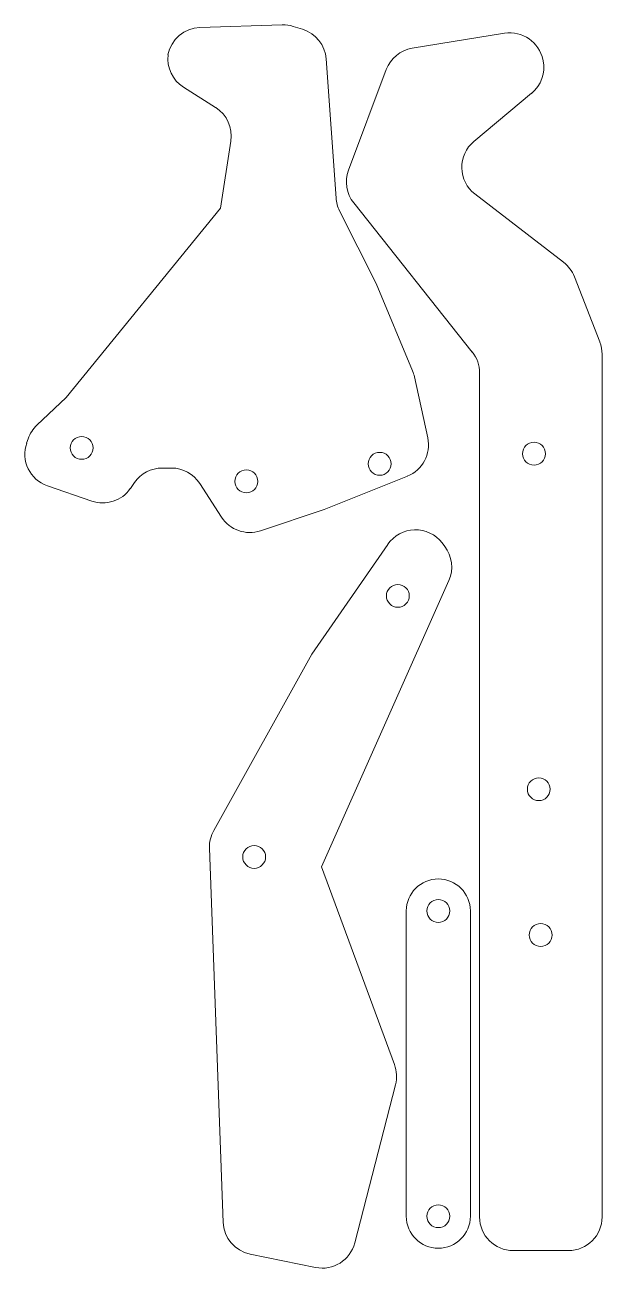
# Model space of a CAD drawing. Header units: millimetres. Extents: x 52 to 138, y 8 to 193.
import ezdxf

# ---------------------------------------------------------------- set-up
doc = ezdxf.new("R2010")
doc.units = ezdxf.units.MM

msp = doc.modelspace()

# ---------------------------------------------------------------- linework, layer by layer
at = {"color": 7, "linetype": 'Continuous', "lineweight": 15}
for p, q in [((90.53, 192.94), (78.29, 192.55)), ((93.55, 192.29), (92.18, 192.72)), ((123.6, 191.7), (109.88, 189.48)), ((98.53, 167.21), (97.05, 187.88)), ((129.32, 187.63), (129.29, 187.78)), ((106, 186.29), (100.4, 171.35)), ((75.84, 183.69), (80.63, 180.65)), ((119.03, 175.62), (127.63, 182.77)), ((82.9, 175.66), (81.35, 165.72)), ((101.17, 166.48), (118.8, 144.32)), ((132.38, 157.66), (119.18, 167.81)), ((81.35, 165.72), (58.4, 137.54)), ((104.52, 154.49), (99.06, 165.32)), ((137.77, 145.81), (133.99, 155.51)), ((109.92, 141.5), (104.52, 154.49)), ((138.11, 15.76), (138.11, 143.99)), ((112.18, 131.57), (110.19, 140.65)), ((119.89, 141.21), (119.88, 15.76)), ((58.4, 137.54), (54.04, 133.44)), ((52.74, 131.43), (52.52, 130.79)), ((72.67, 127.07), (74.06, 127.07)), ((96.78, 120.93), (109.14, 125.85)), ((55.62, 124.43), (62.21, 122.16)), ((67.94, 124.03), (68.57, 124.93)), ((78.26, 124.78), (81.5, 119.77)), ((87.29, 117.74), (96.78, 120.93)), ((106.23, 115.73), (94.94, 99.4)), ((114.7, 115.43), (114.31, 115.94)), ((96.35, 67.79), (115.3, 110.35)), ((94.94, 99.4), (80.34, 73.21)), ((79.71, 70.59), (81.75, 14.95)), ((107.23, 38.39), (96.35, 67.79)), ((108.99, 61.24), (108.99, 15.86)), ((118.51, 15.86), (118.51, 61.24)), ((101.33, 11.9), (107.38, 35.41)), ((85.75, 10.24), (95.48, 8.25)), ((124.88, 10.76), (133.11, 10.76))]:
    msp.add_line(p, q, dxfattribs=at)
for centre in [(60.7, 130.07), (105.03, 127.7), (127.98, 129.2), (85.2, 125.09), (107.73, 108.07), (128.69, 79.33), (86.36, 69.27), (113.75, 61.24), (128.97, 57.66), (113.75, 15.86)]:
    msp.add_circle(centre, 1.7, dxfattribs=at)
for centre, radius, start, end in [((78.45, 187.55), 5, 91.8404, 169.0815), ((90.69, 187.95), 5, 72.7244, 91.8404), ((92.07, 187.52), 5, 4.093, 72.7244), ((124.4, 186.76), 5, 11.7117, 99.1973), ((78.51, 187.91), 5, 173.2388, 237.6774), ((110.68, 184.54), 5, 99.1973, 159.4759), ((124.43, 186.61), 5, 309.7866, 11.7117), ((77.96, 176.43), 5, 351.1602, 57.6774), ((122.23, 171.77), 5, 129.7866, 232.4194), ((105.08, 169.59), 5, 159.4759, 218.5107), ((103.52, 167.57), 5, 184.093, 206.7853), ((129.33, 153.69), 5, 21.3011, 52.4194), ((114.89, 141.21), 5, 359.9959, 38.5107), ((133.11, 143.99), 5, 359.9959, 21.3011), ((105.3, 139.58), 5, 12.3549, 22.5651), ((57.47, 129.8), 5, 133.2607, 160.9744), ((107.29, 130.5), 5, 291.6976, 12.3549), ((57.25, 129.16), 5, 160.9744, 250.9744), ((72.67, 122.07), 5, 90, 145.0735), ((74.06, 122.07), 5, 32.8748, 90), ((63.84, 126.89), 5, 250.9744, 325.0735), ((85.7, 122.49), 5, 212.8748, 288.5531), ((110.35, 112.89), 5, 37.63, 145.3304), ((110.74, 112.38), 5, 335.995, 37.63), ((84.71, 70.78), 5, 150.858, 182.1057), ((113.75, 61.24), 4.76, 0, 180), ((102.54, 36.66), 5, 345.5553, 20.3025), ((86.75, 15.14), 5, 182.1057, 258.4272), ((113.75, 15.86), 4.76, 180, 0), ((124.88, 15.76), 5, 179.9959, 269.9959), ((133.11, 15.76), 5, 269.9959, 359.9959), ((96.48, 13.14), 5, 258.4272, 345.5553)]:
    msp.add_arc(centre, radius, start, end, dxfattribs=at)

doc.saveas('drawing.dxf')
